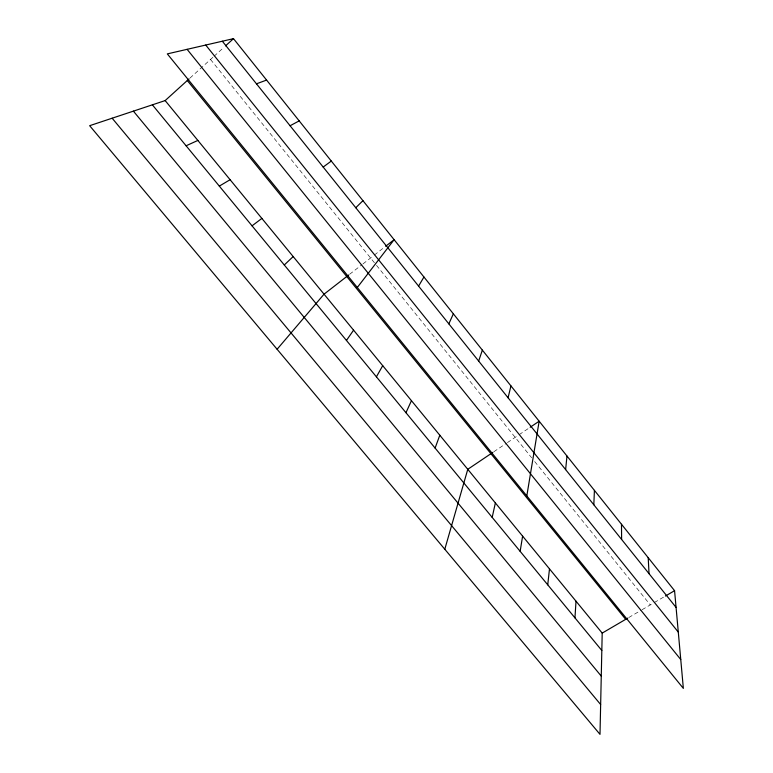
<?xml version="1.0" encoding="UTF-8"?>
<svg xmlns="http://www.w3.org/2000/svg" width="773" height="773" viewBox="0 0 773 773"><rect width="100%" height="100%" fill="white"/><g stroke="black" fill="none" stroke-linecap="round" stroke-linejoin="round"><path stroke-width="0.58" stroke-dasharray="3.87 2.9" d="M189.974 78.092L213.174 57.067M214.063 56.265L223.774 47.453M349.618 274.289L362.006 264.656M362.962 263.922L373.407 255.795M374.345 255.061L384.703 247.012M493.841 451.751L506.46 443.248M507.426 442.591L518.19 435.344M519.185 434.668L529.176 427.942M628.758 617.53L641.059 610.322M642.083 609.723L653.32 603.143M654.335 602.544L664.451 596.621M210.527 59.463L375.784 264.443M376.528 265.361L531.698 457.829M534.694 461.549L650.286 604.921"/><path stroke-width="1.16" d="M165.161 100.577L602.196 633.097L600.003 734.35L89.649 125.69L165.161 100.577L189.085 78.894M593.819 504.779L594.418 490.382M574.957 617.869L576.011 601.201M565.633 469.607L566.976 456.041M547.738 584.823L549.487 568.87M520.152 551.333L522.606 536.124M526.809 495.908L539.158 421.217L530.172 427.266M492.188 517.388L495.367 502.943M508.064 397.766L510.953 385.92M444.794 549.245L467.771 469.308L492.865 452.398M478.661 361.078L482.352 350.121M435.102 448.079L439.798 435.228M448.833 323.858L453.355 313.828M405.96 412.705L411.449 400.685M376.412 376.828L382.712 365.668M418.579 286.107L423.942 277.024M346.449 340.449L353.58 330.168M357.3 287.488L394.124 239.688L385.65 246.278M277.111 349.261L324.042 294.175L348.662 275.033M355.773 207.734L362.943 200.671M284.29 264.975L293.18 256.568M225.542 45.858L233.494 38.65L674.568 590.688L683.351 688.385L167.316 53.888L233.494 38.65M252.046 225.832L261.863 218.421M323.182 167.065L331.298 161.064M219.319 186.109L230.103 179.713M602.196 633.097L627.734 618.139M665.456 596.031L674.568 590.688M290.078 125.757L299.19 120.878M186.1 145.778L197.869 140.435M256.472 83.822L266.588 80.073M112.143 118.211L600.65 704.532M133.391 111.138L601.259 676.095M152.368 104.828L601.819 650.48M187.298 80.518L625.686 619.337M187.095 49.327L680.762 659.543M205.724 45.047L678.288 632.092M222.334 41.22L676.066 607.404M648.209 557.7L649.03 573.663M621.492 524.268L621.618 539.457"/></g></svg>
